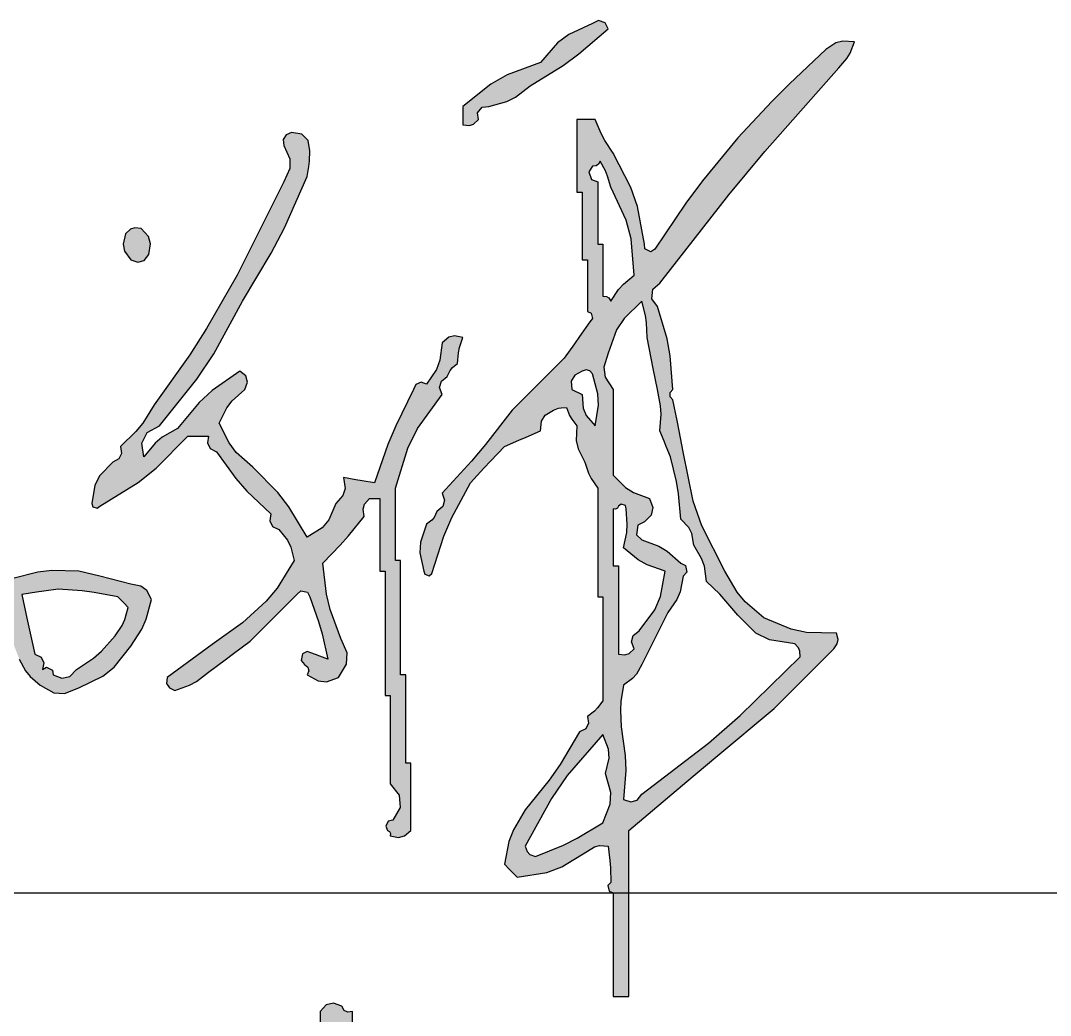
# Model space of a CAD drawing. Extents: x 4830845 to 5141198, y -443067 to -268177.
# Drawn here: x 5102997 to 5103659, y -420166 to -419527 of the extents above; entities that cross this region are included whole.
import ezdxf
from ezdxf.enums import TextEntityAlignment as Align

# ---------------------------------------------------------------- set-up
doc = ezdxf.new("R2010")
doc.units = 0
doc.header["$LTSCALE"] = 1000
doc.header["$MEASUREMENT"] = 0
doc.layers.get('0').update_dxf_attribs({"linetype": 'CONTINUOUS'})
doc.styles.add('sceie', font='sceie.shx', dxfattribs={"width": 0.7, "bigfont": 'sceic.shx'})

# ---------------------------------------------------------------- blocks, each defined once
blk = doc.blocks.new('高苏华')
h = blk.add_hatch(color=256)
h.dxf.hatch_style = 1
h.paths.add_polyline_path([(6.7509, 0.38954), (6.74921, 0.41119), (6.74716, 0.4221), (6.74089, 0.44289), (6.73725, 0.44771), (6.73795, 0.454), (6.74256, 0.4579), (6.78685, 0.51463), (6.8099, 0.54236), (6.85759, 0.59626), (6.86271, 0.60211), (6.86484, 0.60566), (6.86759, 0.61294), (6.86, 0.61339), (6.85556, 0.61218), (6.84926, 0.60793), (6.8259, 0.58597), (6.81454, 0.57461), (6.79257, 0.55125), (6.76993, 0.52359), (6.75922, 0.5092), (6.73923, 0.47957), (6.73666, 0.47804), (6.73288, 0.47994), (6.73256, 0.4829), (6.72811, 0.50717), (6.72393, 0.51936), (6.71255, 0.54125), (6.70715, 0.54948), (6.70478, 0.55388), (6.70088, 0.56292), (6.69622, 0.56292), (6.69388, 0.56292), (6.68921, 0.56292), (6.68921, 0.54425), (6.68921, 0.53492), (6.68921, 0.51624), (6.69055, 0.51624), (6.69122, 0.51624), (6.69255, 0.51624), (6.69255, 0.49891), (6.69255, 0.49024), (6.69255, 0.4729), (6.69388, 0.4729), (6.69455, 0.4729), (6.69588, 0.4729), (6.69588, 0.45956), (6.69588, 0.45289), (6.69588, 0.43956), (6.69842, 0.43849), (6.69928, 0.43502), (6.69755, 0.43289), (6.69087, 0.42356), (6.68754, 0.41889), (6.68088, 0.40955), (6.66754, 0.39621), (6.66087, 0.38954), (6.64754, 0.37621), (6.63051, 0.35408), (6.62147, 0.34337), (6.60253, 0.32286), (6.60413, 0.31828), (6.60298, 0.31423), (6.59919, 0.31119), (6.59739, 0.30732), (6.59591, 0.30546), (6.59252, 0.30286), (6.58869, 0.29146), (6.58831, 0.2846), (6.59086, 0.27285), (6.59138, 0.2708), (6.59422, 0.26986), (6.59586, 0.27118), (6.60367, 0.29534), (6.60876, 0.30721), (6.62086, 0.32953), (6.62944, 0.33895), (6.63378, 0.34362), (6.64254, 0.35287), (6.65184, 0.35695), (6.65651, 0.35895), (6.66588, 0.36287), (6.66644, 0.36914), (6.66883, 0.37295), (6.67421, 0.37621), (6.67739, 0.37741), (6.67915, 0.37777), (6.68255, 0.37788), (6.68448, 0.37286), (6.68587, 0.37042), (6.68921, 0.36621), (6.68877, 0.35667), (6.6899, 0.35138), (6.69422, 0.34287), (6.69653, 0.33578), (6.69827, 0.3323), (6.70255, 0.3262), (6.70255, 0.29819), (6.70255, 0.28418), (6.70255, 0.25618), (6.70389, 0.25618), (6.70455, 0.25618), (6.70589, 0.25618), (6.70589, 0.2295), (6.70589, 0.21617), (6.70589, 0.18949), (6.70245, 0.185), (6.70038, 0.18292), (6.69588, 0.17949), (6.69665, 0.17508), (6.69487, 0.17152), (6.69088, 0.16949), (6.67841, 0.14849), (6.67133, 0.13838), (6.65587, 0.11948), (6.64832, 0.10653), (6.64551, 0.09915), (6.64254, 0.08447), (6.64587, 0.08113), (6.64754, 0.07947), (6.65087, 0.07613), (6.66983, 0.07919), (6.67951, 0.08278), (6.69588, 0.0928), (6.70053, 0.09574), (6.70373, 0.09654), (6.70922, 0.09614), (6.71033, 0.08684), (6.71066, 0.08215), (6.71089, 0.0728), (6.70906, 0.07074), (6.70998, 0.06708), (6.71255, 0.06613), (6.71255, 0.03946), (6.71255, 0.02612), (6.71255, -0.00055), (6.71656, -0.00055), (6.71856, -0.00055), (6.72256, -0.00055), (6.72256, 0.04212), (6.72256, 0.06346), (6.72256, 0.10614), (6.75975, 0.13766), (6.77842, 0.15333), (6.81591, 0.18449), (6.83125, 0.19983), (6.83892, 0.2075), (6.85426, 0.22284), (6.85655, 0.22618), (6.85701, 0.22893), (6.85592, 0.23284), (6.83684, 0.23346), (6.82691, 0.23559), (6.80925, 0.24284), (6.79739, 0.25302), (6.79212, 0.25935), (6.78424, 0.27285), (6.76952, 0.3018), (6.76399, 0.3177), (6.75757, 0.34953), (6.7549, 0.36287), (6.75356, 0.36954), (6.7509, 0.38288), (6.74901, 0.38476), (6.74901, 0.38766)])
h.paths.add_polyline_path([(6.68588, 0.38954), (6.68553, 0.39491), (6.68775, 0.39879), (6.69255, 0.40121), (6.69513, 0.40216), (6.69738, 0.40159), (6.69922, 0.39955), (6.70262, 0.38664), (6.70299, 0.37939), (6.70088, 0.36621), (6.6952, 0.37275), (6.69319, 0.37757), (6.69255, 0.38621), (6.68988, 0.38754), (6.68855, 0.38821)], flags=16)
h.paths.add_polyline_path([(6.70737, 0.39742), (6.70645, 0.40387), (6.70922, 0.41288), (6.71471, 0.42781), (6.71948, 0.43515), (6.73089, 0.44623), (6.73322, 0.43709), (6.7339, 0.43231), (6.73423, 0.42289), (6.73689, 0.40955), (6.73823, 0.40288), (6.74089, 0.38954), (6.74297, 0.37906), (6.74331, 0.37354), (6.74256, 0.36287), (6.74523, 0.3562), (6.74656, 0.35287), (6.74923, 0.3462), (6.75312, 0.33045), (6.75447, 0.32235), (6.7559, 0.30619), (6.76112, 0.30087), (6.76311, 0.29689), (6.76423, 0.28952), (6.7693, 0.281), (6.77109, 0.27598), (6.77257, 0.26618), (6.78097, 0.2579), (6.78499, 0.25355), (6.79257, 0.24451), (6.80422, 0.23296), (6.81302, 0.22856), (6.82925, 0.22617), (6.83155, 0.22342), (6.83235, 0.22142), (6.83258, 0.21783), (6.79416, 0.18005), (6.77367, 0.16225), (6.73089, 0.12948), (6.72785, 0.12569), (6.7238, 0.12454), (6.71922, 0.12614), (6.72053, 0.14478), (6.72019, 0.15433), (6.71756, 0.17282), (6.71711, 0.1835), (6.71745, 0.18895), (6.71922, 0.1995), (6.7249, 0.20374), (6.72744, 0.20664), (6.73089, 0.21283), (6.73756, 0.22617), (6.74089, 0.23284), (6.74756, 0.24617), (6.75341, 0.25448), (6.75559, 0.25955), (6.75757, 0.26951), (6.75978, 0.27209), (6.75894, 0.27632), (6.7559, 0.27785), (6.74726, 0.28569), (6.74188, 0.28893), (6.73089, 0.29285), (6.72755, 0.29618), (6.72842, 0.30226), (6.73256, 0.30452), (6.73697, 0.3088), (6.73808, 0.31378), (6.73589, 0.31953), (6.72545, 0.32329), (6.72031, 0.32659), (6.71255, 0.33453), (6.71255, 0.35654), (6.71255, 0.36754), (6.71255, 0.38954)], flags=16)
h.paths.add_polyline_path([(6.71089, 0.44623), (6.70967, 0.4483), (6.70827, 0.44924), (6.70589, 0.44956), (6.70589, 0.4629), (6.70589, 0.46957), (6.70589, 0.4829), (6.70455, 0.4829), (6.70389, 0.4829), (6.70255, 0.4829), (6.70255, 0.49891), (6.70255, 0.50691), (6.70255, 0.52291), (6.69859, 0.52435), (6.69691, 0.52938), (6.69922, 0.53291), (6.7016, 0.53324), (6.70301, 0.53417), (6.70422, 0.53625), (6.70757, 0.5299), (6.70893, 0.52649), (6.71089, 0.51958), (6.72082, 0.49833), (6.72402, 0.48628), (6.72589, 0.4629), (6.71905, 0.4571), (6.71593, 0.45364)], flags=16)
h.paths.add_polyline_path([(6.71753, 0.31585), (6.72037, 0.3149), (6.72089, 0.31286), (6.72155, 0.30286), (6.72121, 0.29768), (6.71922, 0.28785), (6.72864, 0.28003), (6.73432, 0.27683), (6.7459, 0.27285), (6.74286, 0.2564), (6.73918, 0.24794), (6.72922, 0.23451), (6.72544, 0.23146), (6.72428, 0.22742), (6.72589, 0.22284), (6.72282, 0.21994), (6.72008, 0.21903), (6.71589, 0.2195), (6.71589, 0.24217), (6.71589, 0.25351), (6.71589, 0.27618), (6.71455, 0.27618), (6.71389, 0.27618), (6.71255, 0.27618), (6.71255, 0.29085), (6.71255, 0.29819), (6.71255, 0.31286), (6.71403, 0.31266), (6.71516, 0.31322), (6.71589, 0.31453)], flags=16)
h.paths.add_polyline_path([(6.70589, 0.16782), (6.70948, 0.15846), (6.70987, 0.15257), (6.70755, 0.14282), (6.71088, 0.13057), (6.71048, 0.12297), (6.70589, 0.11114), (6.68925, 0.1012), (6.68048, 0.09681), (6.66254, 0.08947), (6.65897, 0.09069), (6.6571, 0.09257), (6.65587, 0.09614), (6.67278, 0.12674), (6.683, 0.14139)], flags=16)
h.paths.add_polyline_path([(6.69041, 0.6051), (6.70922, 0.62127), (6.70736, 0.62506), (6.70298, 0.62652), (6.69922, 0.62461), (6.68407, 0.61764), (6.6768, 0.61219), (6.66588, 0.5996), (6.6443, 0.59165), (6.63377, 0.58568), (6.61586, 0.57126), (6.61586, 0.56659), (6.61586, 0.56426), (6.61586, 0.55959), (6.62005, 0.55911), (6.6228, 0.56003), (6.62587, 0.56292), (6.62536, 0.56716), (6.62829, 0.57082), (6.63253, 0.57126), (6.64403, 0.57445), (6.64976, 0.57731), (6.65921, 0.58459), (6.68029, 0.59767)])
h.paths.add_polyline_path([(6.50116, 0.49328), (6.51584, 0.52625), (6.51691, 0.53286), (6.51725, 0.53622), (6.5175, 0.54292), (6.51637, 0.54942), (6.51234, 0.55345), (6.50583, 0.55459), (6.50225, 0.55309), (6.50046, 0.55012), (6.50083, 0.54625), (6.50471, 0.53776), (6.50471, 0.53141), (6.50083, 0.52291), (6.48883, 0.49891), (6.48283, 0.4869), (6.47083, 0.4629), (6.45108, 0.42859), (6.44037, 0.41184), (6.41748, 0.37954), (6.41018, 0.36789), (6.40571, 0.3624), (6.39581, 0.35287), (6.39657, 0.34846), (6.39479, 0.3449), (6.3908, 0.34287), (6.38246, 0.33434), (6.37928, 0.32798), (6.37747, 0.31619), (6.37799, 0.31415), (6.38083, 0.3132), (6.38247, 0.31453), (6.40711, 0.32972), (6.41877, 0.33898), (6.43915, 0.35954), (6.44449, 0.35954), (6.44715, 0.35954), (6.45249, 0.35954), (6.45172, 0.35513), (6.4535, 0.35157), (6.45749, 0.34953), (6.46998, 0.33232), (6.47709, 0.32419), (6.4925, 0.30952), (6.49173, 0.30512), (6.49351, 0.30155), (6.4975, 0.29952), (6.5032, 0.29263), (6.50541, 0.28821), (6.5075, 0.27952), (6.49647, 0.26184), (6.48956, 0.25354), (6.47416, 0.23951), (6.45472, 0.22564), (6.44505, 0.21864), (6.42581, 0.2045), (6.4255, 0.20062), (6.42725, 0.19771), (6.43082, 0.19616), (6.44008, 0.1995), (6.4446, 0.20194), (6.45249, 0.20783), (6.46313, 0.21587), (6.46846, 0.21987), (6.47916, 0.22784), (6.49116, 0.23984), (6.49717, 0.24584), (6.50917, 0.25784), (6.51175, 0.26006), (6.51597, 0.25921), (6.5175, 0.25618), (6.52313, 0.24048), (6.52548, 0.23242), (6.52917, 0.21617), (6.52384, 0.21817), (6.52117, 0.21917), (6.51584, 0.22117), (6.51279, 0.21966), (6.51194, 0.2154), (6.51417, 0.21283), (6.51629, 0.21108), (6.51688, 0.20871), (6.51584, 0.20616), (6.52283, 0.20222), (6.52829, 0.20176), (6.53584, 0.2045), (6.54102, 0.21308), (6.5415, 0.22031), (6.53751, 0.2295), (6.53058, 0.24815), (6.52818, 0.25809), (6.52584, 0.27785), (6.53702, 0.28937), (6.54238, 0.2954), (6.55251, 0.30786), (6.55173, 0.31265), (6.55265, 0.31587), (6.55585, 0.31953), (6.55851, 0.31953), (6.55985, 0.31953), (6.56252, 0.31953), (6.56252, 0.30086), (6.56252, 0.29152), (6.56252, 0.27285), (6.56385, 0.27285), (6.56452, 0.27285), (6.56585, 0.27285), (6.56585, 0.24084), (6.56585, 0.22484), (6.56585, 0.19283), (6.56718, 0.19283), (6.56785, 0.19283), (6.56918, 0.19283), (6.56918, 0.17016), (6.56918, 0.15882), (6.56918, 0.13615), (6.57498, 0.1288), (6.57554, 0.1209), (6.57085, 0.11281), (6.56793, 0.11219), (6.56626, 0.10884), (6.56752, 0.10614), (6.56882, 0.10541), (6.56939, 0.10428), (6.56918, 0.1028), (6.57458, 0.10175), (6.57826, 0.10267), (6.58252, 0.10614), (6.58252, 0.12348), (6.58252, 0.13215), (6.58252, 0.14948), (6.58119, 0.14948), (6.58052, 0.14948), (6.57919, 0.14948), (6.57919, 0.17216), (6.57919, 0.18349), (6.57919, 0.20616), (6.57785, 0.20616), (6.57719, 0.20616), (6.57585, 0.20616), (6.57585, 0.23551), (6.57585, 0.25018), (6.57585, 0.27952), (6.57452, 0.27952), (6.57385, 0.27952), (6.57252, 0.27952), (6.57252, 0.29819), (6.57252, 0.30752), (6.57252, 0.3262), (6.58046, 0.35183), (6.58678, 0.36447), (6.60253, 0.38621), (6.60092, 0.39079), (6.60208, 0.39484), (6.60586, 0.39788), (6.60766, 0.40175), (6.60915, 0.40361), (6.61253, 0.40622), (6.61306, 0.413), (6.61375, 0.41642), (6.61586, 0.42289), (6.61047, 0.42395), (6.60679, 0.42303), (6.60253, 0.41955), (6.60104, 0.40826), (6.59883, 0.40237), (6.59252, 0.39288), (6.58918, 0.39419), (6.58571, 0.3928), (6.58419, 0.38954), (6.57279, 0.36617), (6.56775, 0.35408), (6.55918, 0.32953), (6.55118, 0.33086), (6.54718, 0.33153), (6.53918, 0.33286), (6.54013, 0.32597), (6.53877, 0.32143), (6.53418, 0.31619), (6.52981, 0.30571), (6.52545, 0.30056), (6.51584, 0.29452), (6.50406, 0.31406), (6.49686, 0.32331), (6.48083, 0.33953), (6.47026, 0.34912), (6.46564, 0.35516), (6.45916, 0.36787), (6.46414, 0.37761), (6.4677, 0.38223), (6.47583, 0.38954), (6.47743, 0.39413), (6.47628, 0.39817), (6.47249, 0.40121), (6.45468, 0.3888), (6.44639, 0.38121), (6.43248, 0.36454), (6.42263, 0.35889), (6.41801, 0.35498), (6.41081, 0.3462), (6.40964, 0.35507), (6.41302, 0.36182), (6.42081, 0.36621), (6.44497, 0.39614), (6.45582, 0.41241), (6.47416, 0.44623), (6.49276, 0.47715)])
h.paths.add_polyline_path([(6.41515, 0.48312), (6.41377, 0.4877), (6.40914, 0.4929), (6.40495, 0.49338), (6.40221, 0.49247), (6.39914, 0.48957), (6.39758, 0.48295), (6.39849, 0.47841), (6.40247, 0.4729), (6.40706, 0.47129), (6.4111, 0.47245), (6.41414, 0.47623)], flags=17)
h.paths.add_polyline_path([(6.28371, 0.41258), (6.28464, 0.41537), (6.28411, 0.41955), (6.28075, 0.42286), (6.2766, 0.42345), (6.27244, 0.42122), (6.25332, 0.41437), (6.24391, 0.41034), (6.22576, 0.40121), (6.21109, 0.39388), (6.20376, 0.39021), (6.18909, 0.38288), (6.1876, 0.38304), (6.18666, 0.38493), (6.18742, 0.38621), (6.18965, 0.39009), (6.19066, 0.3921), (6.19242, 0.39621), (6.21771, 0.41198), (6.22954, 0.42208), (6.2491, 0.44456), (6.26089, 0.46465), (6.26569, 0.47562), (6.27244, 0.49791), (6.27076, 0.50882), (6.26806, 0.51462), (6.26077, 0.52291), (6.245, 0.54769), (6.23538, 0.55936), (6.21409, 0.57959), (6.21051, 0.57936), (6.20851, 0.57856), (6.20576, 0.57626), (6.22737, 0.54947), (6.23744, 0.53537), (6.25577, 0.50624), (6.25931, 0.50055), (6.25978, 0.49585), (6.25744, 0.48957), (6.25272, 0.47231), (6.24841, 0.46369), (6.23743, 0.44956), (6.23531, 0.44781), (6.23472, 0.44543), (6.23577, 0.44289), (6.22628, 0.43971), (6.22147, 0.4361), (6.21576, 0.42789), (6.21576, 0.42589), (6.21576, 0.42489), (6.21576, 0.42289), (6.20316, 0.4174), (6.19704, 0.41243), (6.18909, 0.40121), (6.18909, 0.39921), (6.18909, 0.39821), (6.18909, 0.39621), (6.17975, 0.39088), (6.17508, 0.38821), (6.16575, 0.38288), (6.16518, 0.37661), (6.1628, 0.37279), (6.15741, 0.36954), (6.14486, 0.36457), (6.13875, 0.36062), (6.12907, 0.3512), (6.1311, 0.34722), (6.13467, 0.34544), (6.13907, 0.3462), (6.14041, 0.34687), (6.14107, 0.3472), (6.14241, 0.34787), (6.15574, 0.35454), (6.16241, 0.35787), (6.17575, 0.36454), (6.20904, 0.38064), (6.22571, 0.38864), (6.2591, 0.40455), (6.26115, 0.40403), (6.26209, 0.40119), (6.26077, 0.39955), (6.25345, 0.3862), (6.24979, 0.37953), (6.24243, 0.36621), (6.24505, 0.35993), (6.24393, 0.35432), (6.2391, 0.34953), (6.2391, 0.33486), (6.2391, 0.32753), (6.2391, 0.31286), (6.24148, 0.31254), (6.24289, 0.3116), (6.2441, 0.30952), (6.24531, 0.3116), (6.24672, 0.31254), (6.2491, 0.31286), (6.248, 0.3316), (6.24905, 0.34145), (6.2541, 0.35954), (6.26135, 0.38102), (6.26697, 0.39156), (6.28078, 0.40955)])
h.paths.add_polyline_path([(6.3129, 0.38334), (6.31245, 0.39288), (6.31008, 0.39617), (6.30576, 0.39689), (6.30245, 0.39455), (6.29182, 0.35984), (6.28545, 0.34272), (6.27077, 0.30952), (6.26144, 0.29085), (6.25677, 0.28152), (6.24743, 0.26285), (6.23587, 0.24303), (6.22909, 0.23353), (6.21409, 0.21617), (6.19383, 0.20398), (6.18434, 0.1959), (6.16908, 0.17782), (6.16696, 0.1715), (6.16456, 0.16829), (6.15908, 0.16449), (6.15908, 0.15915), (6.15908, 0.15649), (6.15908, 0.15115), (6.16041, 0.15182), (6.16108, 0.15215), (6.16241, 0.15282), (6.17901, 0.16108), (6.1869, 0.16718), (6.19909, 0.18116), (6.21108, 0.19575), (6.21744, 0.20278), (6.23076, 0.21617), (6.24219, 0.2199), (6.24793, 0.22373), (6.25577, 0.23284), (6.26267, 0.23189), (6.26721, 0.23325), (6.27244, 0.23784), (6.29279, 0.24492), (6.30283, 0.24894), (6.32245, 0.25784), (6.32297, 0.24085), (6.32473, 0.23205), (6.33079, 0.21617), (6.33483, 0.20864), (6.33767, 0.20509), (6.34413, 0.1995), (6.35293, 0.1947), (6.35977, 0.19424), (6.36913, 0.19783), (6.3845, 0.20528), (6.39183, 0.21115), (6.40247, 0.2245), (6.40956, 0.23557), (6.41235, 0.24184), (6.41581, 0.25451), (6.41265, 0.26038), (6.409, 0.26312), (6.40247, 0.26451), (6.38914, 0.26785), (6.38247, 0.26951), (6.36913, 0.27285), (6.35168, 0.27318), (6.3427, 0.27214), (6.32579, 0.26785), (6.31614, 0.26676), (6.31121, 0.26536), (6.30245, 0.26118), (6.28061, 0.25309), (6.26987, 0.24839), (6.2491, 0.23784), (6.24706, 0.23836), (6.24611, 0.2412), (6.24743, 0.24284), (6.24877, 0.24417), (6.24944, 0.24484), (6.25077, 0.24617), (6.26677, 0.27818), (6.27477, 0.29419), (6.29078, 0.3262), (6.29737, 0.34356), (6.3007, 0.35223), (6.30745, 0.36954), (6.31176, 0.37806)])
h.paths.add_polyline_path([(6.33246, 0.25784), (6.34179, 0.25918), (6.34646, 0.25985), (6.3558, 0.26118), (6.37123, 0.26013), (6.37896, 0.25913), (6.39414, 0.25618), (6.39681, 0.25351), (6.39814, 0.25218), (6.40081, 0.24951), (6.39861, 0.24176), (6.39687, 0.23792), (6.39247, 0.23117), (6.38359, 0.22136), (6.37844, 0.2169), (6.36747, 0.2095), (6.36318, 0.20509), (6.35821, 0.20398), (6.35246, 0.20616), (6.35214, 0.20913), (6.34836, 0.21102), (6.34579, 0.2095), (6.34656, 0.21391), (6.34478, 0.21747), (6.34079, 0.2195), (6.33739, 0.23482), (6.33572, 0.24249)], flags=16)
for p, q in [((6.69922, 0.62461), (6.68407, 0.61764)), ((6.70298, 0.62652), (6.69922, 0.62461)), ((6.70736, 0.62506), (6.70298, 0.62652)), ((6.70922, 0.62127), (6.70736, 0.62506)), ((6.68407, 0.61764), (6.6768, 0.61219)), ((6.69041, 0.6051), (6.70922, 0.62127)), ((6.6768, 0.61219), (6.66588, 0.5996)), ((6.85556, 0.61218), (6.84926, 0.60793)), ((6.86, 0.61339), (6.85556, 0.61218)), ((6.86759, 0.61294), (6.86, 0.61339)), ((6.86484, 0.60566), (6.86759, 0.61294)), ((6.68029, 0.59767), (6.69041, 0.6051)), ((6.84926, 0.60793), (6.8259, 0.58597)), ((6.86271, 0.60211), (6.86484, 0.60566)), ((6.66588, 0.5996), (6.6443, 0.59165)), ((6.65921, 0.58459), (6.68029, 0.59767)), ((6.8099, 0.54236), (6.85759, 0.59626)), ((6.85759, 0.59626), (6.86271, 0.60211)), ((6.6443, 0.59165), (6.63377, 0.58568)), ((6.63377, 0.58568), (6.61586, 0.57126)), ((6.64976, 0.57731), (6.65921, 0.58459)), ((6.8259, 0.58597), (6.81454, 0.57461)), ((6.64403, 0.57445), (6.64976, 0.57731)), ((6.61586, 0.57126), (6.61586, 0.56659)), ((6.62536, 0.56716), (6.62829, 0.57082)), ((6.62829, 0.57082), (6.63253, 0.57126)), ((6.63253, 0.57126), (6.64403, 0.57445)), ((6.81454, 0.57461), (6.79257, 0.55125)), ((6.61586, 0.56659), (6.61586, 0.56426)), ((6.61586, 0.56426), (6.61586, 0.55959)), ((6.6228, 0.56003), (6.62587, 0.56292)), ((6.62587, 0.56292), (6.62536, 0.56716)), ((6.69388, 0.56292), (6.68921, 0.56292)), ((6.68921, 0.56292), (6.68921, 0.54425)), ((6.69622, 0.56292), (6.69388, 0.56292)), ((6.70088, 0.56292), (6.69622, 0.56292)), ((6.70478, 0.55388), (6.70088, 0.56292)), ((6.61586, 0.55959), (6.62005, 0.55911)), ((6.62005, 0.55911), (6.6228, 0.56003)), ((6.50225, 0.55309), (6.50046, 0.55012)), ((6.50046, 0.55012), (6.50083, 0.54625)), ((6.50583, 0.55459), (6.50225, 0.55309)), ((6.51234, 0.55345), (6.50583, 0.55459)), ((6.51637, 0.54942), (6.51234, 0.55345)), ((6.5175, 0.54292), (6.51637, 0.54942)), ((6.70715, 0.54948), (6.70478, 0.55388)), ((6.71255, 0.54125), (6.70715, 0.54948)), ((6.79257, 0.55125), (6.76993, 0.52359)), ((6.50083, 0.54625), (6.50471, 0.53776)), ((6.51725, 0.53622), (6.5175, 0.54292)), ((6.68921, 0.54425), (6.68921, 0.53492)), ((6.50471, 0.53776), (6.50471, 0.53141)), ((6.51691, 0.53286), (6.51725, 0.53622)), ((6.70422, 0.53625), (6.70301, 0.53417)), ((6.70757, 0.5299), (6.70422, 0.53625)), ((6.72393, 0.51936), (6.71255, 0.54125)), ((6.78685, 0.51463), (6.8099, 0.54236)), ((6.50471, 0.53141), (6.50083, 0.52291)), ((6.51584, 0.52625), (6.51691, 0.53286)), ((6.68921, 0.53492), (6.68921, 0.51624)), ((6.69922, 0.53291), (6.69691, 0.52938)), ((6.7016, 0.53324), (6.69922, 0.53291)), ((6.70301, 0.53417), (6.7016, 0.53324)), ((6.70893, 0.52649), (6.70757, 0.5299)), ((6.50083, 0.52291), (6.48883, 0.49891)), ((6.50116, 0.49328), (6.51584, 0.52625)), ((6.69691, 0.52938), (6.69859, 0.52435)), ((6.69859, 0.52435), (6.70255, 0.52291)), ((6.70255, 0.52291), (6.70255, 0.50691)), ((6.71089, 0.51958), (6.70893, 0.52649)), ((6.76993, 0.52359), (6.75922, 0.5092)), ((6.72082, 0.49833), (6.71089, 0.51958)), ((6.72811, 0.50717), (6.72393, 0.51936)), ((6.68921, 0.51624), (6.69055, 0.51624)), ((6.69055, 0.51624), (6.69122, 0.51624)), ((6.69122, 0.51624), (6.69255, 0.51624)), ((6.69255, 0.51624), (6.69255, 0.49891)), ((6.74256, 0.4579), (6.78685, 0.51463)), ((6.70255, 0.50691), (6.70255, 0.49891)), ((6.73256, 0.4829), (6.72811, 0.50717)), ((6.75922, 0.5092), (6.73923, 0.47957)), ((6.48883, 0.49891), (6.48283, 0.4869)), ((6.69255, 0.49891), (6.69255, 0.49024)), ((6.70255, 0.49891), (6.70255, 0.4829)), ((6.72402, 0.48628), (6.72082, 0.49833)), ((6.40221, 0.49247), (6.39914, 0.48957)), ((6.40495, 0.49338), (6.40221, 0.49247)), ((6.40914, 0.4929), (6.40495, 0.49338)), ((6.41377, 0.4877), (6.40914, 0.4929)), ((6.49276, 0.47715), (6.50116, 0.49328)), ((6.69255, 0.49024), (6.69255, 0.4729)), ((6.39914, 0.48957), (6.39758, 0.48295)), ((6.41515, 0.48312), (6.41377, 0.4877)), ((6.48283, 0.4869), (6.47083, 0.4629)), ((6.72589, 0.4629), (6.72402, 0.48628)), ((6.39758, 0.48295), (6.39849, 0.47841)), ((6.39849, 0.47841), (6.40247, 0.4729)), ((6.41414, 0.47623), (6.41515, 0.48312)), ((6.47416, 0.44623), (6.49276, 0.47715)), ((6.70255, 0.4829), (6.70389, 0.4829)), ((6.70389, 0.4829), (6.70455, 0.4829)), ((6.70455, 0.4829), (6.70589, 0.4829)), ((6.70589, 0.4829), (6.70589, 0.46957)), ((6.73288, 0.47994), (6.73256, 0.4829)), ((6.73666, 0.47804), (6.73288, 0.47994)), ((6.73923, 0.47957), (6.73666, 0.47804)), ((6.40247, 0.4729), (6.40706, 0.47129)), ((6.40706, 0.47129), (6.4111, 0.47245)), ((6.4111, 0.47245), (6.41414, 0.47623)), ((6.69255, 0.4729), (6.69388, 0.4729)), ((6.69388, 0.4729), (6.69455, 0.4729)), ((6.69455, 0.4729), (6.69588, 0.4729)), ((6.69588, 0.4729), (6.69588, 0.45956)), ((6.70589, 0.46957), (6.70589, 0.4629)), ((6.47083, 0.4629), (6.45108, 0.42859)), ((6.69588, 0.45956), (6.69588, 0.45289)), ((6.70589, 0.4629), (6.70589, 0.44956)), ((6.71593, 0.45364), (6.71905, 0.4571)), ((6.71905, 0.4571), (6.72589, 0.4629)), ((6.73795, 0.454), (6.74256, 0.4579)), ((6.69588, 0.45289), (6.69588, 0.43956)), ((6.71089, 0.44623), (6.71593, 0.45364)), ((6.73725, 0.44771), (6.73795, 0.454)), ((6.45582, 0.41241), (6.47416, 0.44623)), ((6.70589, 0.44956), (6.70827, 0.44924)), ((6.70827, 0.44924), (6.70967, 0.4483)), ((6.70967, 0.4483), (6.71089, 0.44623)), ((6.73089, 0.44623), (6.71948, 0.43515)), ((6.73322, 0.43709), (6.73089, 0.44623)), ((6.74089, 0.44289), (6.73725, 0.44771)), ((6.69588, 0.43956), (6.69842, 0.43849)), ((6.69842, 0.43849), (6.69928, 0.43502)), ((6.7339, 0.43231), (6.73322, 0.43709)), ((6.74716, 0.4221), (6.74089, 0.44289)), ((6.69755, 0.43289), (6.69087, 0.42356)), ((6.69928, 0.43502), (6.69755, 0.43289)), ((6.71948, 0.43515), (6.71471, 0.42781)), ((6.73423, 0.42289), (6.7339, 0.43231)), ((6.45108, 0.42859), (6.44037, 0.41184)), ((6.61047, 0.42395), (6.60679, 0.42303)), ((6.61586, 0.42289), (6.61047, 0.42395)), ((6.71471, 0.42781), (6.70922, 0.41288)), ((6.60253, 0.41955), (6.60104, 0.40826)), ((6.60679, 0.42303), (6.60253, 0.41955)), ((6.61375, 0.41642), (6.61586, 0.42289)), ((6.68754, 0.41889), (6.68088, 0.40955)), ((6.69087, 0.42356), (6.68754, 0.41889)), ((6.73689, 0.40955), (6.73423, 0.42289)), ((6.74921, 0.41119), (6.74716, 0.4221)), ((6.44037, 0.41184), (6.41748, 0.37954)), ((6.44497, 0.39614), (6.45582, 0.41241)), ((6.61253, 0.40622), (6.61306, 0.413)), ((6.61306, 0.413), (6.61375, 0.41642)), ((6.70922, 0.41288), (6.70645, 0.40387)), ((6.7509, 0.38954), (6.74921, 0.41119)), ((6.60104, 0.40826), (6.59883, 0.40237)), ((6.60915, 0.40361), (6.61253, 0.40622)), ((6.68088, 0.40955), (6.66754, 0.39621)), ((6.70645, 0.40387), (6.70737, 0.39742)), ((6.73823, 0.40288), (6.73689, 0.40955)), ((6.47249, 0.40121), (6.45468, 0.3888)), ((6.47628, 0.39817), (6.47249, 0.40121)), ((6.47743, 0.39413), (6.47628, 0.39817)), ((6.59883, 0.40237), (6.59252, 0.39288)), ((6.60208, 0.39484), (6.60586, 0.39788)), ((6.60586, 0.39788), (6.60766, 0.40175)), ((6.60766, 0.40175), (6.60915, 0.40361)), ((6.68775, 0.39879), (6.68553, 0.39491)), ((6.69255, 0.40121), (6.68775, 0.39879)), ((6.69513, 0.40216), (6.69255, 0.40121)), ((6.69738, 0.40159), (6.69513, 0.40216)), ((6.69922, 0.39955), (6.69738, 0.40159)), ((6.70262, 0.38664), (6.69922, 0.39955)), ((6.70737, 0.39742), (6.71255, 0.38954)), ((6.74089, 0.38954), (6.73823, 0.40288)), ((6.42081, 0.36621), (6.44497, 0.39614)), ((6.47583, 0.38954), (6.47743, 0.39413)), ((6.58571, 0.3928), (6.58419, 0.38954)), ((6.58918, 0.39419), (6.58571, 0.3928)), ((6.59252, 0.39288), (6.58918, 0.39419)), ((6.60092, 0.39079), (6.60208, 0.39484)), ((6.60253, 0.38621), (6.60092, 0.39079)), ((6.66754, 0.39621), (6.66087, 0.38954)), ((6.68553, 0.39491), (6.68588, 0.38954)), ((6.45468, 0.3888), (6.44639, 0.38121)), ((6.4677, 0.38223), (6.47583, 0.38954)), ((6.58419, 0.38954), (6.57279, 0.36617)), ((6.58678, 0.36447), (6.60253, 0.38621)), ((6.66087, 0.38954), (6.64754, 0.37621)), ((6.68588, 0.38954), (6.68855, 0.38821)), ((6.68855, 0.38821), (6.68988, 0.38754)), ((6.68988, 0.38754), (6.69255, 0.38621)), ((6.69255, 0.38621), (6.69319, 0.37757)), ((6.70299, 0.37939), (6.70262, 0.38664)), ((6.71255, 0.38954), (6.71255, 0.36754)), ((6.74297, 0.37906), (6.74089, 0.38954)), ((6.74901, 0.38766), (6.7509, 0.38954)), ((6.74901, 0.38476), (6.74901, 0.38766)), ((6.7509, 0.38288), (6.74901, 0.38476)), ((6.41748, 0.37954), (6.41018, 0.36789)), ((6.44639, 0.38121), (6.43248, 0.36454)), ((6.45916, 0.36787), (6.46414, 0.37761)), ((6.46414, 0.37761), (6.4677, 0.38223)), ((6.67421, 0.37621), (6.67739, 0.37741)), ((6.67739, 0.37741), (6.67915, 0.37777)), ((6.67915, 0.37777), (6.68255, 0.37788)), ((6.68255, 0.37788), (6.68448, 0.37286)), ((6.69319, 0.37757), (6.6952, 0.37275)), ((6.70088, 0.36621), (6.70299, 0.37939)), ((6.74331, 0.37354), (6.74297, 0.37906)), ((6.75356, 0.36954), (6.7509, 0.38288)), ((6.64754, 0.37621), (6.63051, 0.35408)), ((6.66644, 0.36914), (6.66883, 0.37295)), ((6.66883, 0.37295), (6.67421, 0.37621)), ((6.68448, 0.37286), (6.68587, 0.37042)), ((6.6952, 0.37275), (6.70088, 0.36621)), ((6.74256, 0.36287), (6.74331, 0.37354)), ((6.41018, 0.36789), (6.40571, 0.3624)), ((6.41302, 0.36182), (6.42081, 0.36621)), ((6.43248, 0.36454), (6.42263, 0.35889)), ((6.46564, 0.35516), (6.45916, 0.36787)), ((6.57279, 0.36617), (6.56775, 0.35408)), ((6.58046, 0.35183), (6.58678, 0.36447)), ((6.66588, 0.36287), (6.66644, 0.36914)), ((6.68587, 0.37042), (6.68921, 0.36621)), ((6.68921, 0.36621), (6.68877, 0.35667)), ((6.71255, 0.36754), (6.71255, 0.35654)), ((6.7549, 0.36287), (6.75356, 0.36954)), ((6.40571, 0.3624), (6.39581, 0.35287)), ((6.40964, 0.35507), (6.41302, 0.36182)), ((6.42263, 0.35889), (6.41801, 0.35498)), ((6.41877, 0.33898), (6.43915, 0.35954)), ((6.43915, 0.35954), (6.44449, 0.35954)), ((6.44449, 0.35954), (6.44715, 0.35954)), ((6.44715, 0.35954), (6.45249, 0.35954)), ((6.45249, 0.35954), (6.45172, 0.35513)), ((6.65184, 0.35695), (6.65651, 0.35895)), ((6.65651, 0.35895), (6.66588, 0.36287)), ((6.74523, 0.3562), (6.74256, 0.36287)), ((6.75757, 0.34953), (6.7549, 0.36287)), ((6.39581, 0.35287), (6.39657, 0.34846)), ((6.41081, 0.3462), (6.40964, 0.35507)), ((6.41801, 0.35498), (6.41081, 0.3462)), ((6.45172, 0.35513), (6.4535, 0.35157)), ((6.4535, 0.35157), (6.45749, 0.34953)), ((6.47026, 0.34912), (6.46564, 0.35516)), ((6.56775, 0.35408), (6.55918, 0.32953)), ((6.57252, 0.3262), (6.58046, 0.35183)), ((6.63051, 0.35408), (6.62147, 0.34337)), ((6.63378, 0.34362), (6.64254, 0.35287)), ((6.64254, 0.35287), (6.65184, 0.35695)), ((6.68877, 0.35667), (6.6899, 0.35138)), ((6.6899, 0.35138), (6.69422, 0.34287)), ((6.71255, 0.35654), (6.71255, 0.33453)), ((6.74656, 0.35287), (6.74523, 0.3562)), ((6.74923, 0.3462), (6.74656, 0.35287)), ((6.39479, 0.3449), (6.3908, 0.34287)), ((6.39657, 0.34846), (6.39479, 0.3449)), ((6.45749, 0.34953), (6.46998, 0.33232)), ((6.48083, 0.33953), (6.47026, 0.34912)), ((6.75312, 0.33045), (6.74923, 0.3462)), ((6.76399, 0.3177), (6.75757, 0.34953)), ((6.3908, 0.34287), (6.38246, 0.33434)), ((6.40711, 0.32972), (6.41877, 0.33898)), ((6.49686, 0.32331), (6.48083, 0.33953)), ((6.62147, 0.34337), (6.60253, 0.32286)), ((6.62086, 0.32953), (6.62944, 0.33895)), ((6.62944, 0.33895), (6.63378, 0.34362)), ((6.69422, 0.34287), (6.69653, 0.33578)), ((6.38246, 0.33434), (6.37928, 0.32798)), ((6.46998, 0.33232), (6.47709, 0.32419)), ((6.54718, 0.33153), (6.53918, 0.33286)), ((6.53918, 0.33286), (6.54013, 0.32597)), ((6.55118, 0.33086), (6.54718, 0.33153)), ((6.69653, 0.33578), (6.69827, 0.3323)), ((6.69827, 0.3323), (6.70255, 0.3262)), ((6.71255, 0.33453), (6.72031, 0.32659)), ((6.37928, 0.32798), (6.37747, 0.31619)), ((6.38247, 0.31453), (6.40711, 0.32972)), ((6.54013, 0.32597), (6.53877, 0.32143)), ((6.55918, 0.32953), (6.55118, 0.33086)), ((6.57252, 0.30752), (6.57252, 0.3262)), ((6.60876, 0.30721), (6.62086, 0.32953)), ((6.70255, 0.3262), (6.70255, 0.29819)), ((6.72031, 0.32659), (6.72545, 0.32329)), ((6.75447, 0.32235), (6.75312, 0.33045)), ((6.47709, 0.32419), (6.4925, 0.30952)), ((6.50406, 0.31406), (6.49686, 0.32331)), ((6.53877, 0.32143), (6.53418, 0.31619)), ((6.55265, 0.31587), (6.55585, 0.31953)), ((6.55585, 0.31953), (6.55851, 0.31953)), ((6.55851, 0.31953), (6.55985, 0.31953)), ((6.55985, 0.31953), (6.56252, 0.31953)), ((6.56252, 0.31953), (6.56252, 0.30086)), ((6.60253, 0.32286), (6.60413, 0.31828)), ((6.60413, 0.31828), (6.60298, 0.31423)), ((6.72545, 0.32329), (6.73589, 0.31953)), ((6.73589, 0.31953), (6.73808, 0.31378)), ((6.7559, 0.30619), (6.75447, 0.32235)), ((6.37747, 0.31619), (6.37799, 0.31415)), ((6.37799, 0.31415), (6.38083, 0.3132)), ((6.38083, 0.3132), (6.38247, 0.31453)), ((6.51584, 0.29452), (6.50406, 0.31406)), ((6.53418, 0.31619), (6.52981, 0.30571)), ((6.55173, 0.31265), (6.55265, 0.31587)), ((6.55251, 0.30786), (6.55173, 0.31265)), ((6.59919, 0.31119), (6.59739, 0.30732)), ((6.60298, 0.31423), (6.59919, 0.31119)), ((6.71403, 0.31266), (6.71255, 0.31286)), ((6.71255, 0.31286), (6.71255, 0.29819)), ((6.71516, 0.31322), (6.71403, 0.31266)), ((6.71589, 0.31453), (6.71516, 0.31322)), ((6.71753, 0.31585), (6.71589, 0.31453)), ((6.72037, 0.3149), (6.71753, 0.31585)), ((6.72089, 0.31286), (6.72037, 0.3149)), ((6.72155, 0.30286), (6.72089, 0.31286)), ((6.73808, 0.31378), (6.73697, 0.3088)), ((6.76952, 0.3018), (6.76399, 0.3177)), ((6.4925, 0.30952), (6.49173, 0.30512)), ((6.49173, 0.30512), (6.49351, 0.30155)), ((6.52981, 0.30571), (6.52545, 0.30056)), ((6.54238, 0.2954), (6.55251, 0.30786)), ((6.57252, 0.29819), (6.57252, 0.30752)), ((6.59591, 0.30546), (6.59252, 0.30286)), ((6.59739, 0.30732), (6.59591, 0.30546)), ((6.60367, 0.29534), (6.60876, 0.30721)), ((6.73256, 0.30452), (6.72842, 0.30226)), ((6.73697, 0.3088), (6.73256, 0.30452)), ((6.76112, 0.30087), (6.7559, 0.30619)), ((6.49351, 0.30155), (6.4975, 0.29952)), ((6.4975, 0.29952), (6.5032, 0.29263)), ((6.52545, 0.30056), (6.51584, 0.29452)), ((6.56252, 0.30086), (6.56252, 0.29152)), ((6.57252, 0.27952), (6.57252, 0.29819)), ((6.59252, 0.30286), (6.58869, 0.29146)), ((6.70255, 0.29819), (6.70255, 0.28418)), ((6.71255, 0.29819), (6.71255, 0.29085)), ((6.72121, 0.29768), (6.72155, 0.30286)), ((6.72842, 0.30226), (6.72755, 0.29618)), ((6.76311, 0.29689), (6.76112, 0.30087)), ((6.78424, 0.27285), (6.76952, 0.3018)), ((6.5032, 0.29263), (6.50541, 0.28821)), ((6.53702, 0.28937), (6.54238, 0.2954)), ((6.56252, 0.29152), (6.56252, 0.27285)), ((6.58869, 0.29146), (6.58831, 0.2846)), ((6.59586, 0.27118), (6.60367, 0.29534)), ((6.71922, 0.28785), (6.72121, 0.29768)), ((6.72755, 0.29618), (6.73089, 0.29285)), ((6.73089, 0.29285), (6.74188, 0.28893)), ((6.76423, 0.28952), (6.76311, 0.29689)), ((6.50541, 0.28821), (6.5075, 0.27952)), ((6.52584, 0.27785), (6.53702, 0.28937)), ((6.71255, 0.29085), (6.71255, 0.27618)), ((6.72864, 0.28003), (6.71922, 0.28785)), ((6.74188, 0.28893), (6.74726, 0.28569)), ((6.74726, 0.28569), (6.7559, 0.27785)), ((6.7693, 0.281), (6.76423, 0.28952)), ((6.5075, 0.27952), (6.49647, 0.26184)), ((6.57385, 0.27952), (6.57252, 0.27952)), ((6.57452, 0.27952), (6.57385, 0.27952)), ((6.57585, 0.27952), (6.57452, 0.27952)), ((6.57585, 0.25018), (6.57585, 0.27952)), ((6.58831, 0.2846), (6.59086, 0.27285)), ((6.70255, 0.28418), (6.70255, 0.25618)), ((6.73432, 0.27683), (6.72864, 0.28003)), ((6.77109, 0.27598), (6.7693, 0.281)), ((6.3427, 0.27214), (6.32579, 0.26785)), ((6.35168, 0.27318), (6.3427, 0.27214)), ((6.36913, 0.27285), (6.35168, 0.27318)), ((6.38247, 0.26951), (6.36913, 0.27285)), ((6.52818, 0.25809), (6.52584, 0.27785)), ((6.56252, 0.27285), (6.56385, 0.27285)), ((6.56385, 0.27285), (6.56452, 0.27285)), ((6.56452, 0.27285), (6.56585, 0.27285)), ((6.56585, 0.27285), (6.56585, 0.24084)), ((6.59086, 0.27285), (6.59138, 0.2708)), ((6.71255, 0.27618), (6.71389, 0.27618)), ((6.71389, 0.27618), (6.71455, 0.27618)), ((6.71455, 0.27618), (6.71589, 0.27618)), ((6.71589, 0.27618), (6.71589, 0.25351)), ((6.7459, 0.27285), (6.73432, 0.27683)), ((6.74286, 0.2564), (6.7459, 0.27285)), ((6.7559, 0.27785), (6.75894, 0.27632)), ((6.75978, 0.27209), (6.75757, 0.26951)), ((6.75894, 0.27632), (6.75978, 0.27209)), ((6.77257, 0.26618), (6.77109, 0.27598)), ((6.79212, 0.25935), (6.78424, 0.27285)), ((6.38914, 0.26785), (6.38247, 0.26951)), ((6.40247, 0.26451), (6.38914, 0.26785)), ((6.59138, 0.2708), (6.59422, 0.26986)), ((6.59422, 0.26986), (6.59586, 0.27118)), ((6.75757, 0.26951), (6.75559, 0.25955)), ((6.78097, 0.2579), (6.77257, 0.26618)), ((6.34179, 0.25918), (6.33246, 0.25784)), ((6.34646, 0.25985), (6.34179, 0.25918)), ((6.3558, 0.26118), (6.34646, 0.25985)), ((6.37123, 0.26013), (6.3558, 0.26118)), ((6.37896, 0.25913), (6.37123, 0.26013)), ((6.39414, 0.25618), (6.37896, 0.25913)), ((6.409, 0.26312), (6.40247, 0.26451)), ((6.41265, 0.26038), (6.409, 0.26312)), ((6.41581, 0.25451), (6.41265, 0.26038)), ((6.49647, 0.26184), (6.48956, 0.25354)), ((6.50917, 0.25784), (6.51175, 0.26006)), ((6.51175, 0.26006), (6.51597, 0.25921)), ((6.51597, 0.25921), (6.5175, 0.25618)), ((6.75559, 0.25955), (6.75341, 0.25448)), ((6.79739, 0.25302), (6.79212, 0.25935)), ((6.33246, 0.25784), (6.33572, 0.24249)), ((6.39681, 0.25351), (6.39414, 0.25618)), ((6.39814, 0.25218), (6.39681, 0.25351)), ((6.40081, 0.24951), (6.39814, 0.25218)), ((6.41235, 0.24184), (6.41581, 0.25451)), ((6.48956, 0.25354), (6.47416, 0.23951)), ((6.49717, 0.24584), (6.50917, 0.25784)), ((6.5175, 0.25618), (6.52313, 0.24048)), ((6.53058, 0.24815), (6.52818, 0.25809)), ((6.70255, 0.25618), (6.70389, 0.25618)), ((6.70389, 0.25618), (6.70455, 0.25618)), ((6.70455, 0.25618), (6.70589, 0.25618)), ((6.70589, 0.25618), (6.70589, 0.2295)), ((6.71589, 0.25351), (6.71589, 0.24217)), ((6.73918, 0.24794), (6.74286, 0.2564)), ((6.75341, 0.25448), (6.74756, 0.24617)), ((6.78499, 0.25355), (6.78097, 0.2579)), ((6.79257, 0.24451), (6.78499, 0.25355)), ((6.80925, 0.24284), (6.79739, 0.25302)), ((6.39861, 0.24176), (6.40081, 0.24951)), ((6.49116, 0.23984), (6.49717, 0.24584)), ((6.53751, 0.2295), (6.53058, 0.24815)), ((6.57585, 0.23551), (6.57585, 0.25018)), ((6.72922, 0.23451), (6.73918, 0.24794)), ((6.74756, 0.24617), (6.74089, 0.23284)), ((6.33572, 0.24249), (6.33739, 0.23482)), ((6.39687, 0.23792), (6.39861, 0.24176)), ((6.40956, 0.23557), (6.41235, 0.24184)), ((6.47416, 0.23951), (6.45472, 0.22564)), ((6.47916, 0.22784), (6.49116, 0.23984)), ((6.52313, 0.24048), (6.52548, 0.23242)), ((6.56585, 0.24084), (6.56585, 0.22484)), ((6.71589, 0.24217), (6.71589, 0.2195)), ((6.80422, 0.23296), (6.79257, 0.24451)), ((6.82691, 0.23559), (6.80925, 0.24284)), ((6.33739, 0.23482), (6.34079, 0.2195)), ((6.39247, 0.23117), (6.39687, 0.23792)), ((6.40247, 0.2245), (6.40956, 0.23557)), ((6.52548, 0.23242), (6.52917, 0.21617)), ((6.57585, 0.20616), (6.57585, 0.23551)), ((6.72544, 0.23146), (6.72922, 0.23451)), ((6.74089, 0.23284), (6.73756, 0.22617)), ((6.81302, 0.22856), (6.80422, 0.23296)), ((6.83684, 0.23346), (6.82691, 0.23559)), ((6.85592, 0.23284), (6.83684, 0.23346)), ((6.85701, 0.22893), (6.85592, 0.23284)), ((6.38359, 0.22136), (6.39247, 0.23117)), ((6.45472, 0.22564), (6.44505, 0.21864)), ((6.46846, 0.21987), (6.47916, 0.22784)), ((6.5415, 0.22031), (6.53751, 0.2295)), ((6.70589, 0.2295), (6.70589, 0.21617)), ((6.72428, 0.22742), (6.72544, 0.23146)), ((6.72589, 0.22284), (6.72428, 0.22742)), ((6.73756, 0.22617), (6.73089, 0.21283)), ((6.82925, 0.22617), (6.81302, 0.22856)), ((6.83155, 0.22342), (6.82925, 0.22617)), ((6.85426, 0.22284), (6.85655, 0.22618)), ((6.85655, 0.22618), (6.85701, 0.22893)), ((6.34079, 0.2195), (6.34478, 0.21747)), ((6.37844, 0.2169), (6.38359, 0.22136)), ((6.39183, 0.21115), (6.40247, 0.2245)), ((6.44505, 0.21864), (6.42581, 0.2045)), ((6.46313, 0.21587), (6.46846, 0.21987)), ((6.51279, 0.21966), (6.51194, 0.2154)), ((6.51584, 0.22117), (6.51279, 0.21966)), ((6.52117, 0.21917), (6.51584, 0.22117)), ((6.52384, 0.21817), (6.52117, 0.21917)), ((6.54102, 0.21308), (6.5415, 0.22031)), ((6.56585, 0.22484), (6.56585, 0.19283)), ((6.71589, 0.2195), (6.72008, 0.21903)), ((6.72008, 0.21903), (6.72282, 0.21994)), ((6.72282, 0.21994), (6.72589, 0.22284)), ((6.83235, 0.22142), (6.83155, 0.22342)), ((6.83258, 0.21783), (6.83235, 0.22142)), ((6.83892, 0.2075), (6.85426, 0.22284)), ((6.33079, 0.21617), (6.33483, 0.20864)), ((6.34478, 0.21747), (6.34656, 0.21391)), ((6.34656, 0.21391), (6.34579, 0.2095)), ((6.36747, 0.2095), (6.37844, 0.2169)), ((6.45249, 0.20783), (6.46313, 0.21587)), ((6.51194, 0.2154), (6.51417, 0.21283)), ((6.51417, 0.21283), (6.51629, 0.21108)), ((6.52917, 0.21617), (6.52384, 0.21817)), ((6.53584, 0.2045), (6.54102, 0.21308)), ((6.70589, 0.21617), (6.70589, 0.18949)), ((6.73089, 0.21283), (6.72744, 0.20664)), ((6.79416, 0.18005), (6.83258, 0.21783)), ((6.33483, 0.20864), (6.33767, 0.20509)), ((6.34579, 0.2095), (6.34836, 0.21102)), ((6.34836, 0.21102), (6.35214, 0.20913)), ((6.35214, 0.20913), (6.35246, 0.20616)), ((6.35246, 0.20616), (6.35821, 0.20398)), ((6.36318, 0.20509), (6.36747, 0.2095)), ((6.36913, 0.19783), (6.3845, 0.20528)), ((6.3845, 0.20528), (6.39183, 0.21115)), ((6.4446, 0.20194), (6.45249, 0.20783)), ((6.51688, 0.20871), (6.51584, 0.20616)), ((6.51584, 0.20616), (6.52283, 0.20222)), ((6.51629, 0.21108), (6.51688, 0.20871)), ((6.57719, 0.20616), (6.57585, 0.20616)), ((6.57785, 0.20616), (6.57719, 0.20616)), ((6.57919, 0.20616), (6.57785, 0.20616)), ((6.57919, 0.18349), (6.57919, 0.20616)), ((6.72744, 0.20664), (6.7249, 0.20374)), ((6.83125, 0.19983), (6.83892, 0.2075)), ((6.33767, 0.20509), (6.34413, 0.1995)), ((6.34413, 0.1995), (6.35293, 0.1947)), ((6.35821, 0.20398), (6.36318, 0.20509)), ((6.42581, 0.2045), (6.4255, 0.20062)), ((6.4255, 0.20062), (6.42725, 0.19771)), ((6.43082, 0.19616), (6.44008, 0.1995)), ((6.44008, 0.1995), (6.4446, 0.20194)), ((6.52283, 0.20222), (6.52829, 0.20176)), ((6.52829, 0.20176), (6.53584, 0.2045)), ((6.71922, 0.1995), (6.71745, 0.18895)), ((6.7249, 0.20374), (6.71922, 0.1995)), ((6.81591, 0.18449), (6.83125, 0.19983)), ((6.35293, 0.1947), (6.35977, 0.19424)), ((6.35977, 0.19424), (6.36913, 0.19783)), ((6.42725, 0.19771), (6.43082, 0.19616)), ((6.56585, 0.19283), (6.56718, 0.19283)), ((6.56718, 0.19283), (6.56785, 0.19283)), ((6.56785, 0.19283), (6.56918, 0.19283)), ((6.56918, 0.19283), (6.56918, 0.17016)), ((6.70589, 0.18949), (6.70245, 0.185)), ((6.71745, 0.18895), (6.71711, 0.1835)), ((6.57919, 0.17216), (6.57919, 0.18349)), ((6.70038, 0.18292), (6.69588, 0.17949)), ((6.69588, 0.17949), (6.69665, 0.17508)), ((6.70245, 0.185), (6.70038, 0.18292)), ((6.71711, 0.1835), (6.71756, 0.17282)), ((6.77367, 0.16225), (6.79416, 0.18005)), ((6.77842, 0.15333), (6.81591, 0.18449)), ((6.57919, 0.14948), (6.57919, 0.17216)), ((6.69665, 0.17508), (6.69487, 0.17152)), ((6.71756, 0.17282), (6.72019, 0.15433)), ((6.56918, 0.17016), (6.56918, 0.15882)), ((6.69088, 0.16949), (6.67841, 0.14849)), ((6.70589, 0.16782), (6.683, 0.14139)), ((6.69487, 0.17152), (6.69088, 0.16949)), ((6.70948, 0.15846), (6.70589, 0.16782)), ((6.73089, 0.12948), (6.77367, 0.16225)), ((6.56918, 0.15882), (6.56918, 0.13615)), ((6.70755, 0.14282), (6.70987, 0.15257)), ((6.70987, 0.15257), (6.70948, 0.15846)), ((6.72019, 0.15433), (6.72053, 0.14478)), ((6.75975, 0.13766), (6.77842, 0.15333)), ((6.58052, 0.14948), (6.57919, 0.14948)), ((6.58119, 0.14948), (6.58052, 0.14948)), ((6.58252, 0.14948), (6.58119, 0.14948)), ((6.58252, 0.13215), (6.58252, 0.14948)), ((6.67841, 0.14849), (6.67133, 0.13838)), ((6.683, 0.14139), (6.67278, 0.12674)), ((6.71088, 0.13057), (6.70755, 0.14282)), ((6.72053, 0.14478), (6.71922, 0.12614)), ((6.56918, 0.13615), (6.57498, 0.1288)), ((6.67133, 0.13838), (6.65587, 0.11948)), ((6.72256, 0.10614), (6.75975, 0.13766)), ((6.57498, 0.1288), (6.57554, 0.1209)), ((6.58252, 0.12348), (6.58252, 0.13215)), ((6.67278, 0.12674), (6.65587, 0.09614)), ((6.71048, 0.12297), (6.71088, 0.13057)), ((6.71922, 0.12614), (6.7238, 0.12454)), ((6.72785, 0.12569), (6.73089, 0.12948)), ((6.57554, 0.1209), (6.57085, 0.11281)), ((6.58252, 0.10614), (6.58252, 0.12348)), ((6.65587, 0.11948), (6.64832, 0.10653)), ((6.70589, 0.11114), (6.71048, 0.12297)), ((6.7238, 0.12454), (6.72785, 0.12569)), ((6.57085, 0.11281), (6.56793, 0.11219)), ((6.56793, 0.11219), (6.56626, 0.10884)), ((6.56626, 0.10884), (6.56752, 0.10614)), ((6.56752, 0.10614), (6.56882, 0.10541)), ((6.57826, 0.10267), (6.58252, 0.10614)), ((6.64832, 0.10653), (6.64551, 0.09915)), ((6.68925, 0.1012), (6.70589, 0.11114)), ((6.72256, 0.06346), (6.72256, 0.10614)), ((6.56882, 0.10541), (6.56939, 0.10428)), ((6.56939, 0.10428), (6.56918, 0.1028)), ((6.56918, 0.1028), (6.57458, 0.10175)), ((6.57458, 0.10175), (6.57826, 0.10267)), ((6.68048, 0.09681), (6.68925, 0.1012)), ((6.64551, 0.09915), (6.64254, 0.08447)), ((6.65587, 0.09614), (6.6571, 0.09257)), ((6.66254, 0.08947), (6.68048, 0.09681)), ((6.67951, 0.08278), (6.69588, 0.0928)), ((6.69588, 0.0928), (6.70053, 0.09574)), ((6.70053, 0.09574), (6.70373, 0.09654)), ((6.70373, 0.09654), (6.70922, 0.09614)), ((6.70922, 0.09614), (6.71033, 0.08684)), ((6.6571, 0.09257), (6.65897, 0.09069)), ((6.65897, 0.09069), (6.66254, 0.08947)), ((6.71033, 0.08684), (6.71066, 0.08215)), ((6.64254, 0.08447), (6.64587, 0.08113)), ((6.64587, 0.08113), (6.64754, 0.07947)), ((6.64754, 0.07947), (6.65087, 0.07613)), ((6.66983, 0.07919), (6.67951, 0.08278)), ((6.71066, 0.08215), (6.71089, 0.0728)), ((6.65087, 0.07613), (6.66983, 0.07919)), ((6.71089, 0.0728), (6.70906, 0.07074)), ((6.70906, 0.07074), (6.70998, 0.06708)), ((6.70998, 0.06708), (6.71255, 0.06613)), ((6.71255, 0.06613), (6.71255, 0.03946)), ((6.72256, 0.04212), (6.72256, 0.06346)), ((6.72256, -0.00055), (6.72256, 0.04212)), ((6.71255, 0.03946), (6.71255, 0.02612)), ((6.71255, 0.02612), (6.71255, -0.00055)), ((6.71255, -0.00055), (6.71656, -0.00055)), ((6.71656, -0.00055), (6.71856, -0.00055)), ((6.71856, -0.00055), (6.72256, -0.00055))]:
    blk.add_line(p, q)
blk = doc.blocks.new('韩超')
h = blk.add_hatch(color=256)
h.dxf.hatch_style = 1
h.paths.add_polyline_path([(1.542018, 0.208381), (1.519791, 0.219494), (1.508677, 0.225051), (1.48645, 0.236165), (1.416989, 0.236165), (1.371255, 0.264232), (1.344642, 0.274582), (1.291961, 0.284787), (1.328443, 0.335457), (1.345237, 0.362046), (1.375313, 0.416762), (1.391241, 0.446575), (1.394603, 0.466747), (1.389205, 0.500114), (1.375313, 0.500114), (1.375313, 0.514006), (1.291961, 0.514006), (1.291961, 0.527898), (1.305853, 0.527898), (1.359796, 0.576664), (1.385101, 0.603375), (1.430881, 0.659873), (1.430881, 0.722387), (1.386427, 0.71683), (1.3642, 0.714052), (1.319745, 0.708495), (1.319745, 0.694603), (1.291961, 0.694603), (1.291961, 0.833523), (1.31926, 0.838693), (1.334923, 0.85044), (1.347529, 0.875199), (1.381781, 0.872389), (1.401982, 0.877439), (1.430881, 0.896037), (1.450883, 0.906123), (1.460131, 0.922307), (1.458666, 0.94466), (1.401114, 0.937345), (1.371819, 0.928557), (1.319745, 0.902983), (1.319745, 0.889091), (1.278069, 0.889091), (1.278069, 0.958552), (1.291961, 0.958552), (1.291961, 1.139148), (1.285806, 1.138304), (1.281086, 1.140664), (1.278069, 1.146094), (1.267308, 1.150023), (1.257931, 1.147679), (1.250285, 1.139148), (1.250285, 1.000228), (1.236393, 1.000228), (1.236393, 0.861307), (1.208609, 0.861307), (1.168183, 0.824416), (1.138053, 0.811024), (1.08358, 0.805739), (1.087939, 0.795145), (1.085465, 0.785252), (1.076634, 0.777955), (1.071121, 0.771113), (1.075065, 0.759282), (1.08358, 0.757117), (1.122533, 0.76519), (1.141984, 0.769358), (1.180825, 0.777955), (1.180825, 0.791847), (1.208609, 0.791847), (1.208609, 0.805739), (1.250285, 0.805739), (1.250285, 0.708495), (1.236393, 0.708495), (1.236393, 0.652926), (1.203973, 0.631977), (1.187234, 0.622213), (1.15304, 0.604304), (1.15304, 0.548736), (1.229739, 0.588318), (1.266619, 0.612432), (1.333637, 0.666819), (1.375313, 0.666819), (1.366995, 0.654381), (1.363975, 0.646831), (1.361421, 0.632088), (1.335054, 0.599814), (1.316435, 0.58585), (1.278069, 0.569574), (1.278069, 0.555682), (1.264177, 0.555682), (1.26415, 0.539965), (1.25211, 0.527924), (1.236393, 0.527898), (1.236393, 0.514006), (1.222501, 0.514006), (1.219217, 0.502022), (1.216226, 0.496039), (1.208609, 0.486222), (1.191149, 0.488205), (1.17971, 0.484393), (1.166932, 0.47233), (1.166932, 0.430654), (1.200708, 0.424307), (1.223469, 0.429997), (1.250285, 0.451492), (1.27048, 0.461183), (1.283894, 0.46286), (1.305853, 0.458438), (1.305853, 0.47233), (1.333637, 0.47233), (1.333637, 0.458438), (1.339793, 0.4576), (1.343606, 0.449973), (1.340583, 0.444546), (1.32937, 0.406076), (1.316213, 0.38634), (1.285015, 0.361193), (1.229447, 0.305625), (1.187056, 0.302553), (1.163204, 0.307323), (1.125256, 0.326463), (1.114566, 0.33576), (1.096818, 0.332211), (1.090526, 0.319517), (1.102438, 0.292491), (1.113943, 0.279343), (1.139148, 0.263949), (1.194983, 0.265062), (1.223561, 0.262204), (1.278069, 0.250057), (1.289183, 0.238943), (1.294739, 0.233386), (1.305853, 0.222273), (1.320568, 0.231877), (1.341519, 0.224893), (1.347529, 0.208381), (1.389205, 0.208381), (1.389205, 0.194489), (1.439628, 0.1998), (1.468259, 0.195028), (1.514234, 0.173651), (1.635959, 0.161998), (1.69773, 0.160594), (1.819859, 0.166705), (1.833779, 0.185933), (1.852296, 0.192877), (1.875427, 0.187543), (1.930995, 0.198656), (1.958779, 0.204213), (2.014348, 0.215327), (2.025534, 0.209917), (2.039748, 0.217024), (2.042132, 0.229219), (2.049428, 0.23805), (2.059322, 0.240524), (2.069916, 0.236165), (2.069916, 0.250057), (2.083808, 0.250057), (2.098401, 0.26772), (2.118188, 0.272666), (2.139376, 0.263949), (2.133917, 0.27788), (2.139708, 0.292356), (2.153268, 0.298679), (2.133073, 0.308371), (2.119659, 0.310047), (2.0977, 0.305625), (2.086586, 0.294512), (2.08103, 0.288955), (2.069916, 0.277841), (2.042132, 0.277841), (2.042132, 0.263949), (1.946785, 0.245868), (1.899372, 0.234712), (1.805967, 0.208381)])
for p, q in [((1.257931, 1.147679), (1.250285, 1.139148)), ((1.250285, 1.139148), (1.250285, 1.000228)), ((1.267308, 1.150023), (1.257931, 1.147679)), ((1.278069, 1.146094), (1.267308, 1.150023)), ((1.281086, 1.140664), (1.278069, 1.146094)), ((1.285806, 1.138304), (1.281086, 1.140664)), ((1.291961, 1.139148), (1.285806, 1.138304)), ((1.291961, 0.958552), (1.291961, 1.139148))]:
    blk.add_line(p, q)
blk = doc.blocks.new('签名')
for name, p, xscale, yscale, zscale in [('高苏华', (5478228.73, -516478.61), 1000, 1000, 1000), ('韩超', (5484127.75, -517058.37), 500, 500, 500)]:
    blk.add_blockref(name, p, dxfattribs=dict(xscale=xscale, yscale=yscale, zscale=zscale))
at = {"style": 'sceie', "width": 0.8}
for p in [(5486670.08, -514110.99), (5486631.01, -514761.59), (5486657.05, -515425.21), (5486696.12, -516075.82), (5486709.14, -516674.38)]:
    blk.add_attdef('2020.4.26', text='', height=350, dxfattribs=at).set_placement(p, align=Align.MIDDLE)

msp = doc.modelspace()

# ---------------------------------------------------------------- linework, layer by layer
msp.add_line((5100615.91, -420087.32), (5118615.91, -420087.32))

# ---------------------------------------------------------------- block references
at = {"color": 0}
msp.add_blockref('签名', (-381563.66, 96325.14), dxfattribs=at)

doc.saveas('drawing.dxf')
